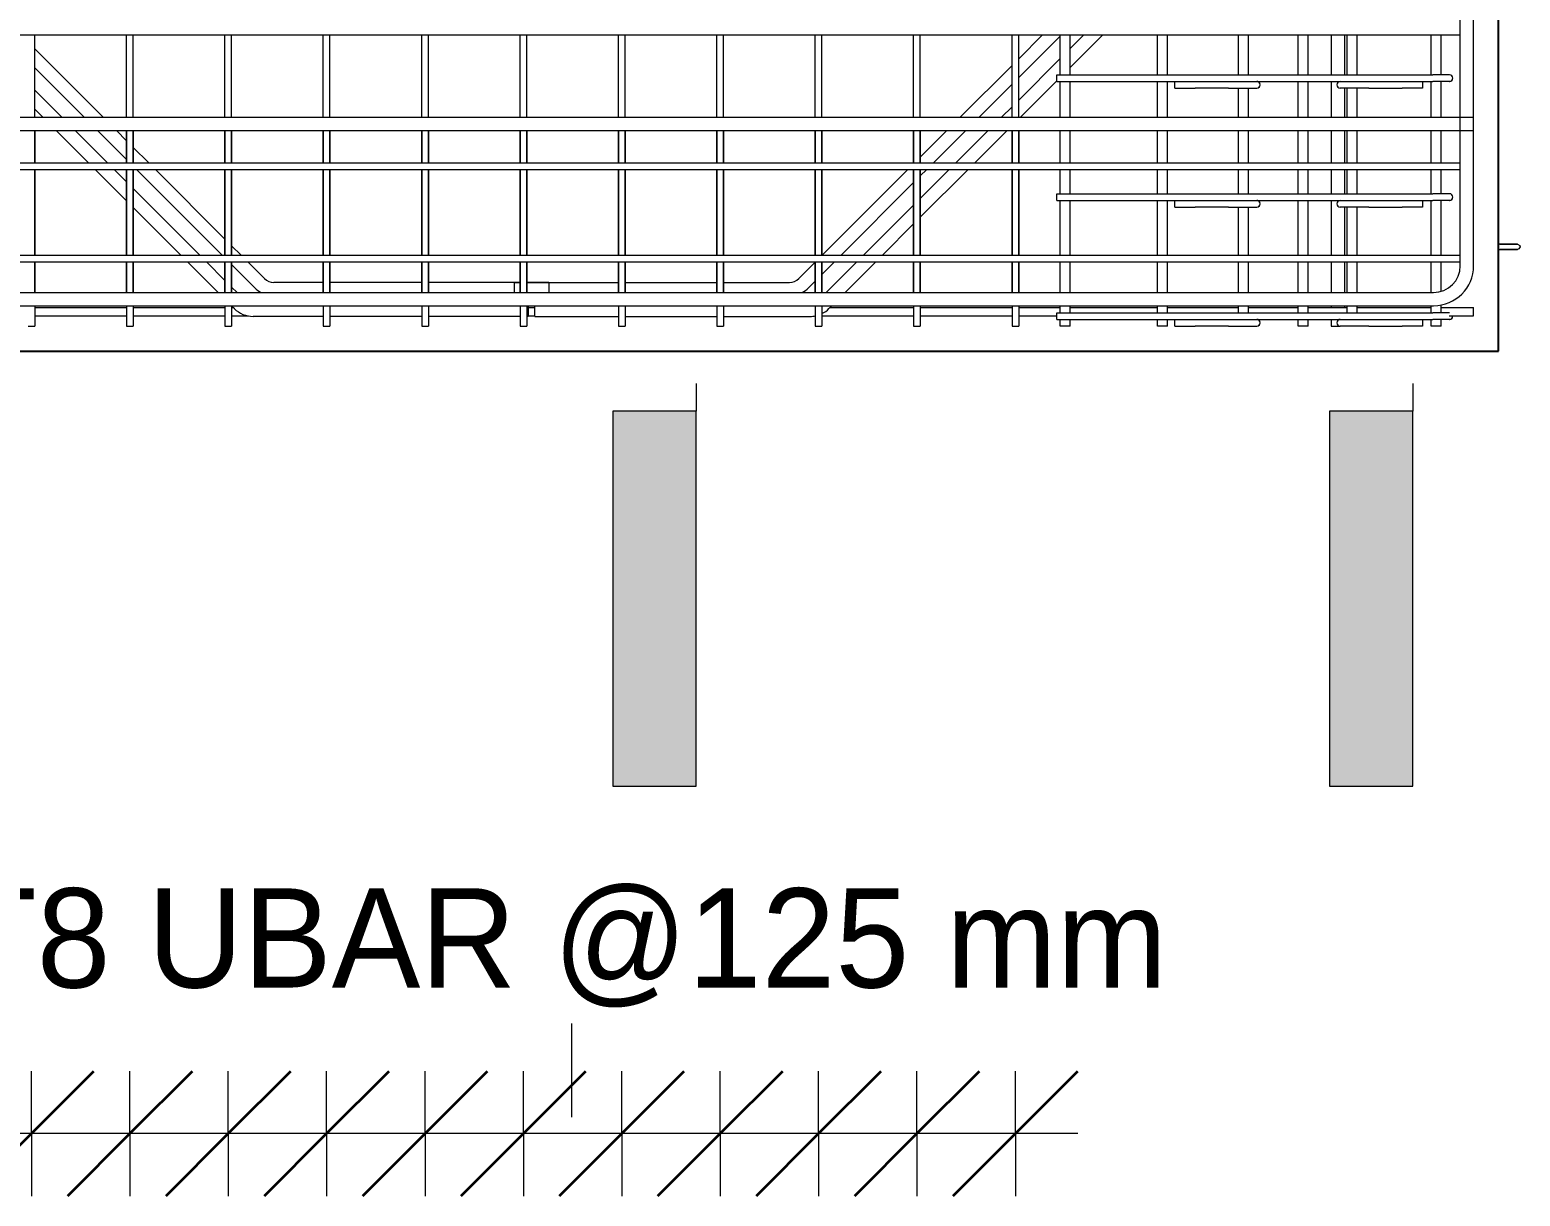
# Model space of a CAD drawing. Header units: millimetres. Extents: x 65441 to 98797, y 2255 to 31386.
# Drawn here: x 68881 to 70669, y 2256 to 3655 of the extents above; entities that cross this region are included whole.
import ezdxf

# ---------------------------------------------------------------- set-up
doc = ezdxf.new("R2010")
doc.units = ezdxf.units.MM
for name, color, linetype, lineweight in [('A-ANNO-DIMS', 211, 'Continuous', 9), ('A-ANNO-DIMS-50', 211, 'Continuous', 9), ('A-GENM', 13, 'Continuous', 18), ('A-WALL', 113, 'Continuous', 25), ('G-ANNO-SYMB', 111, 'Continuous', 9), ('S-RBAR', 171, 'Continuous', 18), ('S-RBAR-IDEN', 171, 'Continuous', 9)]:
    doc.layers.add(name, color=color, linetype=linetype, lineweight=lineweight)
doc.styles.add('Nirmala UI', font='Nirmala.ttf', dxfattribs={"height": 119.0625})
doc.dimstyles.new('Arc_Length_-_2_5mm_Arial_1', dxfattribs={"dimscale": 304.8, "dimtxt": 125.683673, "dimasz": 0.492126, "dimexe": 0.246063, "dimexo": 0.0625, "dimgap": 0.287073, "dimtad": 1, "dimdec": 0, "dimzin": 0, "dimdsep": 46, "dimtxsty": 'Nirmala UI', "dimblk1": 'OBLIQUE', "dimblk2": 'OBLIQUE', "dimsah": 1, "dimcen": 0.09, "dimdle": 0.246063, "dimazin": 0, "dimtfac": 1, "dimtdec": 4, "dimtix": 1, "dimtmove": 0, "dimatfit": 3, "dimfxl": 0.246063, "dimfxlon": 1, "dimtvp": 1, "dimtolj": 1, "dimtzin": 0, "dimarcsym": 2})

# ---------------------------------------------------------------- blocks, each defined once
blk = doc.blocks.new('loopbox down bent - Wire Loop-600440-Elevation Front')
at = {"layer": 'A-GENM'}
for p, q in [((70644.6, 3908.8), (70643, 3908.8)), ((70643, 3902.7), (70644.6, 3902.7)), ((70668.9, 3905.8), (70668.1, 3905.8))]:
    blk.add_line(p, q, dxfattribs=at)
at = {"layer": 'A-GENM', "flags": 128}
for points in [[(70644.6, 3908.8), (70656.5, 3908.8), (70664.4, 3908.8), (70665.8, 3908.8)], [(70665.8, 3908.8), (70661.8, 3908.8), (70651.5, 3908.8), (70644.6, 3908.8)], [(70644.6, 3902.7), (70656.5, 3902.7), (70664.4, 3902.7), (70665.8, 3902.7)], [(70665.8, 3902.7), (70661.8, 3902.7), (70651.5, 3902.7), (70644.6, 3902.7)], [(70665.8, 3908.8), (70668.3, 3907.4), (70668.8, 3905.8)], [(70668.8, 3905.8), (70667.4, 3903.2), (70665.8, 3902.7)]]:
    blk.add_lwpolyline(points, dxfattribs=at)
blk = doc.blocks.new('Detail View - M_Section Tail - Filled Horizontal-14034-Elevation Front')
at = {"layer": 'G-ANNO-SYMB'}
blk.add_hatch(color=256, dxfattribs=at).paths.add_polyline_path([(66768.1, 4702.6), (66768.1, 4802.6), (66318.1, 4802.6), (66318.1, 4702.6)])
for p, q in [((66318.1, 4702.6), (66318.1, 4802.6)), ((66318.1, 4802.6), (66768.1, 4802.6)), ((66768.1, 4802.6), (66768.1, 4702.6)), ((66768.1, 4702.6), (66318.1, 4702.6))]:
    blk.add_line(p, q, dxfattribs=at)
blk = doc.blocks.new('DIMBLOCK89-Elevation Front')
at = {"layer": 'A-ANNO-DIMS-50', "lineweight": 35}
for p, q in [((69945.3, 2331.1), (70020.3, 2406.1)), ((70063.3, 2331.1), (70138.3, 2406.1)), ((69945.3, 2331.1), (69870.3, 2256.1)), ((70063.3, 2331.1), (69988.3, 2256.1))]:
    blk.add_line(p, q, dxfattribs=at)
at = {"layer": 'A-ANNO-DIMS-50'}
for p, q in [((69945.3, 2331.1), (69945.3, 2406.1)), ((70063.3, 2331.1), (70063.3, 2406.1)), ((70138.3, 2331.1), (69945.3, 2331.1)), ((69945.3, 2331.1), (69945.3, 2256.1)), ((70063.3, 2331.1), (70063.3, 2256.1))]:
    blk.add_line(p, q, dxfattribs=at)
blk = doc.blocks.new('_Oblique')
at = {"color": 0, "linetype": 'ByBlock', "lineweight": -2}
blk.add_line((-0.5, -0.5), (0.5, 0.5), dxfattribs=at)
blk = doc.blocks.new('DIMBLOCK90-Elevation Front')
at = {"layer": 'A-ANNO-DIMS-50', "lineweight": 35}
for p, q in [((69827.3, 2331.1), (69902.3, 2406.1)), ((69945.3, 2331.1), (70020.3, 2406.1)), ((69827.3, 2331.1), (69752.3, 2256.1)), ((69945.3, 2331.1), (69870.3, 2256.1))]:
    blk.add_line(p, q, dxfattribs=at)
at = {"layer": 'A-ANNO-DIMS-50'}
for p, q in [((69827.3, 2331.1), (69827.3, 2406.1)), ((69945.3, 2331.1), (69945.3, 2406.1)), ((69945.3, 2331.1), (69827.3, 2331.1)), ((69827.3, 2331.1), (69827.3, 2256.1)), ((69945.3, 2331.1), (69945.3, 2256.1))]:
    blk.add_line(p, q, dxfattribs=at)
blk = doc.blocks.new('DIMBLOCK91-Elevation Front')
at = {"layer": 'A-ANNO-DIMS-50', "lineweight": 35}
for p, q in [((69709.2, 2331.1), (69784.2, 2406.1)), ((69827.3, 2331.1), (69902.3, 2406.1)), ((69709.2, 2331.1), (69634.2, 2256.1)), ((69827.3, 2331.1), (69752.3, 2256.1))]:
    blk.add_line(p, q, dxfattribs=at)
at = {"layer": 'A-ANNO-DIMS-50'}
for p, q in [((69709.2, 2331.1), (69709.2, 2406.1)), ((69827.3, 2331.1), (69827.3, 2406.1)), ((69827.3, 2331.1), (69709.2, 2331.1)), ((69709.2, 2331.1), (69709.2, 2256.1)), ((69827.3, 2331.1), (69827.3, 2256.1))]:
    blk.add_line(p, q, dxfattribs=at)
blk = doc.blocks.new('DIMBLOCK92-Elevation Front')
at = {"layer": 'A-ANNO-DIMS-50', "lineweight": 35}
for p, q in [((69591.2, 2331.1), (69666.2, 2406.1)), ((69709.2, 2331.1), (69784.2, 2406.1)), ((69591.2, 2331.1), (69516.2, 2256.1)), ((69709.2, 2331.1), (69634.2, 2256.1))]:
    blk.add_line(p, q, dxfattribs=at)
at = {"layer": 'A-ANNO-DIMS-50'}
for p, q in [((69591.2, 2331.1), (69591.2, 2406.1)), ((69709.2, 2331.1), (69709.2, 2406.1)), ((69709.2, 2331.1), (69591.2, 2331.1)), ((69591.2, 2331.1), (69591.2, 2256.1)), ((69709.2, 2331.1), (69709.2, 2256.1))]:
    blk.add_line(p, q, dxfattribs=at)
blk = doc.blocks.new('DIMBLOCK93-Elevation Front')
at = {"layer": 'A-ANNO-DIMS-50', "lineweight": 35}
for p, q in [((69473.2, 2331.1), (69548.2, 2406.1)), ((69591.2, 2331.1), (69666.2, 2406.1)), ((69473.2, 2331.1), (69398.2, 2256.1)), ((69591.2, 2331.1), (69516.2, 2256.1))]:
    blk.add_line(p, q, dxfattribs=at)
at = {"layer": 'A-ANNO-DIMS-50'}
for p, q in [((69473.2, 2331.1), (69473.2, 2406.1)), ((69591.2, 2331.1), (69591.2, 2406.1)), ((69591.2, 2331.1), (69473.2, 2331.1)), ((69473.2, 2331.1), (69473.2, 2256.1)), ((69591.2, 2331.1), (69591.2, 2256.1))]:
    blk.add_line(p, q, dxfattribs=at)
blk = doc.blocks.new('DIMBLOCK94-Elevation Front')
at = {"layer": 'A-ANNO-DIMS-50', "lineweight": 35}
for p, q in [((69355.2, 2331.1), (69430.2, 2406.1)), ((69473.2, 2331.1), (69548.2, 2406.1)), ((69355.2, 2331.1), (69280.2, 2256.1)), ((69473.2, 2331.1), (69398.2, 2256.1))]:
    blk.add_line(p, q, dxfattribs=at)
at = {"layer": 'A-ANNO-DIMS-50'}
for p, q in [((69355.2, 2331.1), (69355.2, 2406.1)), ((69473.2, 2331.1), (69473.2, 2406.1)), ((69473.2, 2331.1), (69355.2, 2331.1)), ((69355.2, 2331.1), (69355.2, 2256.1)), ((69473.2, 2331.1), (69473.2, 2256.1))]:
    blk.add_line(p, q, dxfattribs=at)
blk = doc.blocks.new('DIMBLOCK95-Elevation Front')
at = {"layer": 'A-ANNO-DIMS-50', "lineweight": 35}
for p, q in [((69237.1, 2331.1), (69312.1, 2406.1)), ((69355.2, 2331.1), (69430.2, 2406.1)), ((69237.1, 2331.1), (69162.1, 2256.1)), ((69355.2, 2331.1), (69280.2, 2256.1))]:
    blk.add_line(p, q, dxfattribs=at)
at = {"layer": 'A-ANNO-DIMS-50'}
for p, q in [((69237.1, 2331.1), (69237.1, 2406.1)), ((69355.2, 2331.1), (69355.2, 2406.1)), ((69355.2, 2331.1), (69237.1, 2331.1)), ((69237.1, 2331.1), (69237.1, 2256.1)), ((69355.2, 2331.1), (69355.2, 2256.1))]:
    blk.add_line(p, q, dxfattribs=at)
blk = doc.blocks.new('DIMBLOCK96-Elevation Front')
at = {"layer": 'A-ANNO-DIMS-50', "lineweight": 35}
for p, q in [((69119.1, 2331.1), (69194.1, 2406.1)), ((69237.1, 2331.1), (69312.1, 2406.1)), ((69119.1, 2331.1), (69044.1, 2256.1)), ((69237.1, 2331.1), (69162.1, 2256.1))]:
    blk.add_line(p, q, dxfattribs=at)
at = {"layer": 'A-ANNO-DIMS-50'}
for p, q in [((69119.1, 2331.1), (69119.1, 2406.1)), ((69237.1, 2331.1), (69237.1, 2406.1)), ((69237.1, 2331.1), (69119.1, 2331.1)), ((69119.1, 2331.1), (69119.1, 2256.1)), ((69237.1, 2331.1), (69237.1, 2256.1))]:
    blk.add_line(p, q, dxfattribs=at)
blk = doc.blocks.new('DIMBLOCK97-Elevation Front')
at = {"layer": 'A-ANNO-DIMS-50', "lineweight": 35}
for p, q in [((69001.1, 2331.1), (69076.1, 2406.1)), ((69119.1, 2331.1), (69194.1, 2406.1)), ((69001.1, 2331.1), (68926.1, 2256.1)), ((69119.1, 2331.1), (69044.1, 2256.1))]:
    blk.add_line(p, q, dxfattribs=at)
at = {"layer": 'A-ANNO-DIMS-50'}
for p, q in [((69001.1, 2331.1), (69001.1, 2406.1)), ((69119.1, 2331.1), (69119.1, 2406.1)), ((69119.1, 2331.1), (69001.1, 2331.1)), ((69001.1, 2331.1), (69001.1, 2256.1)), ((69119.1, 2331.1), (69119.1, 2256.1))]:
    blk.add_line(p, q, dxfattribs=at)
blk = doc.blocks.new('DIMBLOCK98-Elevation Front')
at = {"layer": 'A-ANNO-DIMS-50', "lineweight": 35}
for p, q in [((68883, 2331.1), (68958, 2406.1)), ((69001.1, 2331.1), (69076.1, 2406.1)), ((68883, 2331.1), (68808, 2256.1)), ((69001.1, 2331.1), (68926.1, 2256.1))]:
    blk.add_line(p, q, dxfattribs=at)
at = {"layer": 'A-ANNO-DIMS-50'}
for p, q in [((68883, 2331.1), (68883, 2406.1)), ((69001.1, 2331.1), (69001.1, 2406.1)), ((69001.1, 2331.1), (68808, 2331.1)), ((68883, 2331.1), (68883, 2256.1)), ((69001.1, 2331.1), (69001.1, 2256.1))]:
    blk.add_line(p, q, dxfattribs=at)
blk = doc.blocks.new('DIMBLOCK99-Elevation Front')
at = {"layer": 'A-ANNO-DIMS-50', "lineweight": 35}
for p, q in [((68883, 2331.1), (68958, 2406.1)), ((69001.1, 2331.1), (69076.1, 2406.1)), ((69119.1, 2331.1), (69194.1, 2406.1)), ((69237.1, 2331.1), (69312.1, 2406.1)), ((69355.2, 2331.1), (69430.2, 2406.1)), ((69473.2, 2331.1), (69548.2, 2406.1)), ((69591.2, 2331.1), (69666.2, 2406.1)), ((69709.2, 2331.1), (69784.2, 2406.1)), ((69827.3, 2331.1), (69902.3, 2406.1)), ((69945.3, 2331.1), (70020.3, 2406.1)), ((70063.3, 2331.1), (70138.3, 2406.1)), ((68883, 2331.1), (68808, 2256.1)), ((69001.1, 2331.1), (68926.1, 2256.1)), ((69119.1, 2331.1), (69044.1, 2256.1)), ((69237.1, 2331.1), (69162.1, 2256.1)), ((69355.2, 2331.1), (69280.2, 2256.1)), ((69473.2, 2331.1), (69398.2, 2256.1)), ((69591.2, 2331.1), (69516.2, 2256.1)), ((69709.2, 2331.1), (69634.2, 2256.1)), ((69827.3, 2331.1), (69752.3, 2256.1)), ((69945.3, 2331.1), (69870.3, 2256.1)), ((70063.3, 2331.1), (69988.3, 2256.1))]:
    blk.add_line(p, q, dxfattribs=at)
at = {"layer": 'A-ANNO-DIMS-50'}
for p, q in [((68883, 2331.1), (68883, 2406.1)), ((69001.1, 2331.1), (69001.1, 2406.1)), ((69119.1, 2331.1), (69119.1, 2406.1)), ((69237.1, 2331.1), (69237.1, 2406.1)), ((69355.2, 2331.1), (69355.2, 2406.1)), ((69473.2, 2331.1), (69473.2, 2406.1)), ((69591.2, 2331.1), (69591.2, 2406.1)), ((69709.2, 2331.1), (69709.2, 2406.1)), ((69827.3, 2331.1), (69827.3, 2406.1)), ((69945.3, 2331.1), (69945.3, 2406.1)), ((70063.3, 2331.1), (70063.3, 2406.1)), ((70138.3, 2331.1), (68808, 2331.1)), ((69001.1, 2331.1), (68808, 2331.1)), ((68883, 2331.1), (68883, 2256.1)), ((69119.1, 2331.1), (69001.1, 2331.1)), ((69001.1, 2331.1), (69001.1, 2256.1)), ((69237.1, 2331.1), (69119.1, 2331.1)), ((69119.1, 2331.1), (69119.1, 2256.1)), ((69355.2, 2331.1), (69237.1, 2331.1)), ((69237.1, 2331.1), (69237.1, 2256.1)), ((69473.2, 2331.1), (69355.2, 2331.1)), ((69355.2, 2331.1), (69355.2, 2256.1)), ((69591.2, 2331.1), (69473.2, 2331.1)), ((69473.2, 2331.1), (69473.2, 2256.1)), ((69709.2, 2331.1), (69591.2, 2331.1)), ((69591.2, 2331.1), (69591.2, 2256.1)), ((69827.3, 2331.1), (69709.2, 2331.1)), ((69709.2, 2331.1), (69709.2, 2256.1)), ((69945.3, 2331.1), (69827.3, 2331.1)), ((69827.3, 2331.1), (69827.3, 2256.1)), ((70138.3, 2331.1), (69945.3, 2331.1)), ((69945.3, 2331.1), (69945.3, 2256.1)), ((70063.3, 2331.1), (70063.3, 2256.1))]:
    blk.add_line(p, q, dxfattribs=at)
blk = doc.blocks.new('_None')

msp = doc.modelspace()

# ---------------------------------------------------------------- linework, layer by layer
at = {"layer": 'A-WALL'}
for p, q in [((70643, 3269.7), (70643, 6199.7)), ((66883, 3269.7), (70643, 3269.7))]:
    msp.add_line(p, q, dxfattribs=at)
at = {"layer": 'G-ANNO-SYMB'}
for p, q in [((69680.3, 3230.9), (69680.3, 3197.8)), ((70540.3, 3230.9), (70540.3, 3197.8))]:
    msp.add_line(p, q, dxfattribs=at)
at = {"layer": 'S-RBAR'}
for p, q in [((70597, 3372), (70597, 4101.7)), ((70613, 3372), (70613, 4101.7)), ((68083, 3649), (70597, 3649)), ((68887, 3550.2), (68887, 3649)), ((68997.1, 3550.2), (68997.1, 3649)), ((69005.1, 3550.2), (69005.1, 3649)), ((69115.1, 3550.2), (69115.1, 3649)), ((69123.1, 3550.2), (69123.1, 3649)), ((69233.1, 3550.2), (69233.1, 3649)), ((69241.1, 3550.2), (69241.1, 3649)), ((69351.2, 3550.2), (69351.2, 3649)), ((69359.2, 3550.2), (69359.2, 3649)), ((69469.2, 3550.2), (69469.2, 3649)), ((69477.2, 3550.2), (69477.2, 3649)), ((69587.2, 3550.2), (69587.2, 3649)), ((69595.2, 3550.2), (69595.2, 3649)), ((69705.2, 3550.2), (69705.2, 3649)), ((69713.2, 3550.2), (69713.2, 3649)), ((69823.3, 3550.2), (69823.3, 3649)), ((69831.3, 3550.2), (69831.3, 3649)), ((69941.3, 3550.2), (69941.3, 3649)), ((69949.3, 3550.2), (69949.3, 3649)), ((70059.3, 3550.2), (70059.3, 3649)), ((70067.3, 3550.2), (70067.3, 3649)), ((70067.3, 3620.3), (70096, 3649)), ((70067.3, 3597.7), (70117, 3647.4)), ((70117, 3601.1), (70117, 3649)), ((70129, 3601.1), (70129, 3649)), ((70129, 3609.9), (70168.1, 3649)), ((70129, 3632.6), (70145.5, 3649)), ((70234, 3601.1), (70234, 3649)), ((70246, 3601.1), (70246, 3649)), ((70331, 3601.1), (70331, 3649)), ((70343, 3601.1), (70343, 3649)), ((70402.4, 3601.1), (70402.4, 3649)), ((70414.4, 3601.1), (70414.4, 3649)), ((70442, 3649), (70442, 3601.1)), ((70458, 3649), (70458, 3601.1)), ((70461.3, 3601.1), (70461.3, 3649)), ((70473.3, 3601.1), (70473.3, 3649)), ((70562, 3601.1), (70562, 3649)), ((70574, 3601.1), (70574, 3649)), ((68968.9, 3550.2), (68887, 3632.1)), ((69997.2, 3550.2), (70059.3, 3612.3)), ((70067.3, 3570.8), (70117, 3620.6)), ((68946.3, 3550.2), (68887, 3609.4)), ((70069.3, 3550.2), (70113, 3593.9)), ((70113, 3601.1), (70564, 3601.1)), ((70113, 3593.1), (70113, 3601.1)), ((70584, 3601.1), (70564, 3601.1)), ((68919.4, 3550.2), (68887, 3582.6)), ((70019.8, 3550.2), (70059.3, 3589.7)), ((70113, 3593.1), (70564, 3593.1)), ((70117, 3550.2), (70117, 3593.1)), ((70129, 3550.2), (70129, 3593.1)), ((70234, 3550.2), (70234, 3593.1)), ((70246, 3550.2), (70246, 3593.1)), ((70254.6, 3585.1), (70254.6, 3593.1)), ((70254.6, 3585.1), (70278.8, 3585.1)), ((70318.9, 3585.1), (70278.8, 3585.1)), ((70318.9, 3585.1), (70353, 3585.1)), ((70331, 3550.2), (70331, 3585.1)), ((70343, 3550.2), (70343, 3585.1)), ((70402.4, 3550.2), (70402.4, 3593.1)), ((70414.4, 3550.2), (70414.4, 3593.1)), ((70442, 3593.1), (70442, 3550.2)), ((70487.2, 3585.1), (70453, 3585.1)), ((70458, 3585.1), (70458, 3550.2)), ((70461.3, 3550.2), (70461.3, 3585.1)), ((70473.3, 3550.2), (70473.3, 3585.1)), ((70487.2, 3585.1), (70527.3, 3585.1)), ((70551.5, 3585.1), (70527.3, 3585.1)), ((70551.5, 3593.1), (70551.5, 3585.1)), ((70562, 3550.2), (70562, 3593.1)), ((70584, 3593.1), (70564, 3593.1)), ((70574, 3550.2), (70574, 3593.1)), ((68896.8, 3550.2), (68887, 3559.9)), ((70046.7, 3550.2), (70059.3, 3562.8)), ((66913, 3550.2), (70613, 3550.2)), ((70613, 3534.2), (70613, 3550.2)), ((66913, 3534.2), (70613, 3534.2)), ((68887, 3495.4), (68887, 3534.2)), ((68887, 3534.2), (68887, 3495.4)), ((68951.6, 3495.4), (68912.8, 3534.2)), ((68974.2, 3495.4), (68935.4, 3534.2)), ((68997.1, 3499.4), (68962.3, 3534.2)), ((68997.1, 3522), (68984.9, 3534.2)), ((68997.1, 3495.4), (68997.1, 3534.2)), ((68997.1, 3534.2), (68997.1, 3495.4)), ((69005.1, 3495.4), (69005.1, 3534.2)), ((69005.1, 3534.2), (69005.1, 3495.4)), ((69115.1, 3495.4), (69115.1, 3534.2)), ((69115.1, 3534.2), (69115.1, 3495.4)), ((69123.1, 3495.4), (69123.1, 3534.2)), ((69123.1, 3534.2), (69123.1, 3495.4)), ((69233.1, 3495.4), (69233.1, 3534.2)), ((69233.1, 3534.2), (69233.1, 3495.4)), ((69241.1, 3495.4), (69241.1, 3534.2)), ((69241.1, 3534.2), (69241.1, 3495.4)), ((69351.2, 3495.4), (69351.2, 3534.2)), ((69351.2, 3534.2), (69351.2, 3495.4)), ((69359.2, 3495.4), (69359.2, 3534.2)), ((69359.2, 3534.2), (69359.2, 3495.4)), ((69469.2, 3495.4), (69469.2, 3534.2)), ((69469.2, 3534.2), (69469.2, 3495.4)), ((69477.2, 3495.4), (69477.2, 3534.2)), ((69477.2, 3534.2), (69477.2, 3495.4)), ((69587.2, 3495.4), (69587.2, 3534.2)), ((69587.2, 3534.2), (69587.2, 3495.4)), ((69595.2, 3495.4), (69595.2, 3534.2)), ((69595.2, 3534.2), (69595.2, 3495.4)), ((69705.2, 3495.4), (69705.2, 3534.2)), ((69705.2, 3534.2), (69705.2, 3495.4)), ((69713.2, 3495.4), (69713.2, 3534.2)), ((69713.2, 3534.2), (69713.2, 3495.4)), ((69823.3, 3495.4), (69823.3, 3534.2)), ((69823.3, 3534.2), (69823.3, 3495.4)), ((69831.3, 3495.4), (69831.3, 3534.2)), ((69831.3, 3534.2), (69831.3, 3495.4)), ((69941.3, 3495.4), (69941.3, 3534.2)), ((69941.3, 3534.2), (69941.3, 3495.4)), ((69949.3, 3495.4), (69949.3, 3534.2)), ((69949.3, 3534.2), (69949.3, 3495.4)), ((69949.3, 3502.3), (69981.2, 3534.2)), ((69965, 3495.4), (70003.8, 3534.2)), ((69991.9, 3495.4), (70030.7, 3534.2)), ((70014.5, 3495.4), (70053.3, 3534.2)), ((70059.3, 3495.4), (70059.3, 3534.2)), ((70059.3, 3534.2), (70059.3, 3495.4)), ((70067.3, 3495.4), (70067.3, 3534.2)), ((70067.3, 3534.2), (70067.3, 3495.4)), ((70117, 3495.4), (70117, 3534.2)), ((70129, 3495.4), (70129, 3534.2)), ((70234, 3495.4), (70234, 3534.2)), ((70246, 3495.4), (70246, 3534.2)), ((70331, 3495.4), (70331, 3534.2)), ((70343, 3495.4), (70343, 3534.2)), ((70402.4, 3495.4), (70402.4, 3534.2)), ((70414.4, 3495.4), (70414.4, 3534.2)), ((70442, 3534.2), (70442, 3495.4)), ((70458, 3534.2), (70458, 3495.4)), ((70461.3, 3495.4), (70461.3, 3534.2)), ((70473.3, 3495.4), (70473.3, 3534.2)), ((70562, 3495.4), (70562, 3534.2)), ((70574, 3495.4), (70574, 3534.2)), ((69023.7, 3495.4), (69005.1, 3514)), ((66929, 3495.4), (70597, 3495.4)), ((66929, 3487.4), (70597, 3487.4)), ((68887, 3384.7), (68887, 3487.4)), ((68887, 3487.4), (68887, 3384.7)), ((68997.1, 3449.9), (68959.6, 3487.4)), ((68997.1, 3472.5), (68982.2, 3487.4)), ((68997.1, 3384.7), (68997.1, 3487.4)), ((68997.1, 3487.4), (68997.1, 3384.7)), ((69005.1, 3384.7), (69005.1, 3487.4)), ((69005.1, 3487.4), (69005.1, 3384.7)), ((69111.8, 3384.7), (69009.1, 3487.4)), ((69115.1, 3404), (69031.7, 3487.4)), ((69115.1, 3384.7), (69115.1, 3487.4)), ((69115.1, 3487.4), (69115.1, 3384.7)), ((69123.1, 3384.7), (69123.1, 3487.4)), ((69123.1, 3487.4), (69123.1, 3384.7)), ((69233.1, 3384.7), (69233.1, 3487.4)), ((69233.1, 3487.4), (69233.1, 3384.7)), ((69241.1, 3384.7), (69241.1, 3487.4)), ((69241.1, 3487.4), (69241.1, 3384.7)), ((69351.2, 3384.7), (69351.2, 3487.4)), ((69351.2, 3487.4), (69351.2, 3384.7)), ((69359.2, 3384.7), (69359.2, 3487.4)), ((69359.2, 3487.4), (69359.2, 3384.7)), ((69469.2, 3384.7), (69469.2, 3487.4)), ((69469.2, 3487.4), (69469.2, 3384.7)), ((69477.2, 3384.7), (69477.2, 3487.4)), ((69477.2, 3487.4), (69477.2, 3384.7)), ((69587.2, 3384.7), (69587.2, 3487.4)), ((69587.2, 3487.4), (69587.2, 3384.7)), ((69595.2, 3384.7), (69595.2, 3487.4)), ((69595.2, 3487.4), (69595.2, 3384.7)), ((69705.2, 3384.7), (69705.2, 3487.4)), ((69705.2, 3487.4), (69705.2, 3384.7)), ((69713.2, 3384.7), (69713.2, 3487.4)), ((69713.2, 3487.4), (69713.2, 3384.7)), ((69823.3, 3384.7), (69823.3, 3487.4)), ((69823.3, 3487.4), (69823.3, 3384.7)), ((69831.3, 3384.7), (69831.3, 3487.4)), ((69831.3, 3487.4), (69831.3, 3384.7)), ((69831.7, 3384.7), (69934.4, 3487.4)), ((69941.3, 3384.7), (69941.3, 3487.4)), ((69941.3, 3487.4), (69941.3, 3384.7)), ((69949.3, 3384.7), (69949.3, 3487.4)), ((69949.3, 3487.4), (69949.3, 3384.7)), ((69949.3, 3479.7), (69957, 3487.4)), ((69949.3, 3430.2), (70006.5, 3487.4)), ((69949.3, 3452.8), (69983.9, 3487.4)), ((70059.3, 3384.7), (70059.3, 3487.4)), ((70059.3, 3487.4), (70059.3, 3384.7)), ((70067.3, 3384.7), (70067.3, 3487.4)), ((70067.3, 3487.4), (70067.3, 3384.7)), ((70117, 3458.4), (70117, 3487.4)), ((70129, 3458.4), (70129, 3487.4)), ((70234, 3458.4), (70234, 3487.4)), ((70246, 3458.4), (70246, 3487.4)), ((70331, 3458.4), (70331, 3487.4)), ((70343, 3458.4), (70343, 3487.4)), ((70402.4, 3458.4), (70402.4, 3487.4)), ((70414.4, 3458.4), (70414.4, 3487.4)), ((70442, 3487.4), (70442, 3458.4)), ((70458, 3487.4), (70458, 3458.4)), ((70461.3, 3458.4), (70461.3, 3487.4)), ((70473.3, 3458.4), (70473.3, 3487.4)), ((70562, 3458.4), (70562, 3487.4)), ((70574, 3458.4), (70574, 3487.4)), ((69854.3, 3384.7), (69941.3, 3471.7)), ((69084.9, 3384.7), (69005.1, 3464.5)), ((70113, 3458.4), (70564, 3458.4)), ((70113, 3450.4), (70113, 3458.4)), ((70584, 3458.4), (70564, 3458.4)), ((69062.3, 3384.7), (69005.1, 3441.9)), ((69881.2, 3384.7), (69941.3, 3444.8)), ((70113, 3450.4), (70564, 3450.4)), ((70117, 3384.7), (70117, 3450.4)), ((70129, 3384.7), (70129, 3450.4)), ((70234, 3384.7), (70234, 3450.4)), ((70246, 3384.7), (70246, 3450.4)), ((70254.6, 3442.4), (70254.6, 3450.4)), ((70254.6, 3442.4), (70278.8, 3442.4)), ((70318.9, 3442.4), (70278.8, 3442.4)), ((70318.9, 3442.4), (70353, 3442.4)), ((70331, 3384.7), (70331, 3442.4)), ((70343, 3384.7), (70343, 3442.4)), ((70402.4, 3384.7), (70402.4, 3450.4)), ((70414.4, 3384.7), (70414.4, 3450.4)), ((70442, 3450.4), (70442, 3384.7)), ((70487.2, 3442.4), (70453, 3442.4)), ((70458, 3442.4), (70458, 3384.7)), ((70461.3, 3384.7), (70461.3, 3442.4)), ((70473.3, 3384.7), (70473.3, 3442.4)), ((70487.2, 3442.4), (70527.3, 3442.4)), ((70551.5, 3442.4), (70527.3, 3442.4)), ((70551.5, 3450.4), (70551.5, 3442.4)), ((70562, 3384.7), (70562, 3450.4)), ((70584, 3450.4), (70564, 3450.4)), ((70574, 3384.7), (70574, 3450.4)), ((69903.8, 3384.7), (69941.3, 3422.2)), ((66929, 3384.7), (70597, 3384.7)), ((69134.4, 3384.7), (69123.1, 3396)), ((66929, 3376.7), (70597, 3376.7)), ((68887, 3340), (68887, 3376.7)), ((68887, 3376.7), (68887, 3340)), ((68997.1, 3340), (68997.1, 3376.7)), ((68997.1, 3376.7), (68997.1, 3340)), ((69005.1, 3340), (69005.1, 3376.7)), ((69005.1, 3376.7), (69005.1, 3340)), ((69107, 3340), (69070.3, 3376.7)), ((69115.1, 3354.5), (69092.9, 3376.7)), ((69115.1, 3340), (69115.1, 3376.7)), ((69115.1, 3376.7), (69115.1, 3340)), ((69123.1, 3340), (69123.1, 3376.7)), ((69123.1, 3376.7), (69123.1, 3340)), ((69151.1, 3345.4), (69123.1, 3373.4)), ((69162.4, 3356.7), (69142.4, 3376.7)), ((69233.1, 3340), (69233.1, 3376.7)), ((69233.1, 3376.7), (69233.1, 3340)), ((69241.1, 3340), (69241.1, 3376.7)), ((69241.1, 3376.7), (69241.1, 3340)), ((69351.2, 3340), (69351.2, 3376.7)), ((69351.2, 3376.7), (69351.2, 3340)), ((69359.2, 3340), (69359.2, 3376.7)), ((69359.2, 3376.7), (69359.2, 3340)), ((69469.2, 3340), (69469.2, 3376.7)), ((69469.2, 3376.7), (69469.2, 3340)), ((69477.2, 3340), (69477.2, 3376.7)), ((69477.2, 3376.7), (69477.2, 3340)), ((69587.2, 3340), (69587.2, 3376.7)), ((69587.2, 3376.7), (69587.2, 3340)), ((69595.2, 3340), (69595.2, 3376.7)), ((69595.2, 3376.7), (69595.2, 3340)), ((69705.2, 3340), (69705.2, 3376.7)), ((69705.2, 3376.7), (69705.2, 3340)), ((69713.2, 3340), (69713.2, 3376.7)), ((69713.2, 3376.7), (69713.2, 3340)), ((69803.7, 3356.7), (69823.3, 3376.3)), ((69823.3, 3340), (69823.3, 3376.7)), ((69823.3, 3376.7), (69823.3, 3340)), ((69831.3, 3340), (69831.3, 3376.7)), ((69831.3, 3376.7), (69831.3, 3340)), ((69831.3, 3361.7), (69846.3, 3376.7)), ((69836.5, 3340), (69873.2, 3376.7)), ((69859.1, 3340), (69895.8, 3376.7)), ((69941.3, 3340), (69941.3, 3376.7)), ((69941.3, 3376.7), (69941.3, 3340)), ((69949.3, 3340), (69949.3, 3376.7)), ((69949.3, 3376.7), (69949.3, 3340)), ((70059.3, 3340), (70059.3, 3376.7)), ((70059.3, 3376.7), (70059.3, 3340)), ((70067.3, 3340), (70067.3, 3376.7)), ((70067.3, 3376.7), (70067.3, 3340)), ((70117, 3340), (70117, 3376.7)), ((70129, 3340), (70129, 3376.7)), ((70234, 3340), (70234, 3376.7)), ((70246, 3340), (70246, 3376.7)), ((70331, 3340), (70331, 3376.7)), ((70343, 3340), (70343, 3376.7)), ((70402.4, 3340), (70402.4, 3376.7)), ((70414.4, 3340), (70414.4, 3376.7)), ((70442, 3376.7), (70442, 3340)), ((70458, 3376.7), (70458, 3340)), ((70461.3, 3340), (70461.3, 3376.7)), ((70473.3, 3340), (70473.3, 3376.7)), ((70562, 3340), (70562, 3376.7)), ((70574, 3341.4), (70574, 3376.7)), ((69129.6, 3340), (69123.1, 3346.5)), ((69233.1, 3352), (69173.7, 3352)), ((69351.2, 3352), (69241.1, 3352)), ((69469.2, 3352), (69359.2, 3352)), ((69462.3, 3352), (69469.2, 3352)), ((69462.3, 3340), (69462.3, 3352)), ((69477.2, 3352), (69587.2, 3352)), ((69503.8, 3352), (69477.2, 3352)), ((69503.8, 3352), (69503.8, 3340)), ((69595.2, 3352), (69705.2, 3352)), ((69713.2, 3352), (69792.4, 3352)), ((69815, 3345.4), (69823.3, 3353.7)), ((66961, 3340), (70565, 3340)), ((66961, 3324), (70565, 3324)), ((68887, 3324), (68887, 3299.7)), ((68887, 3322), (68997.1, 3322)), ((68887, 3312), (68997.1, 3312)), ((68997.1, 3324), (68997.1, 3299.7)), ((69005.1, 3324), (69005.1, 3299.7)), ((69005.1, 3322), (69115.1, 3322)), ((69005.1, 3312), (69115.1, 3312)), ((69115.1, 3324), (69115.1, 3299.7)), ((69123.1, 3324), (69123.1, 3299.7)), ((69126.4, 3320.6), (69123.1, 3323.9)), ((69123.1, 3322), (69125, 3322)), ((69123.1, 3312), (69143.3, 3312)), ((69233.1, 3311.3), (69149, 3311.3)), ((69233.1, 3324), (69233.1, 3299.7)), ((69241.1, 3324), (69241.1, 3299.7)), ((69351.2, 3311.3), (69241.1, 3311.3)), ((69351.2, 3324), (69351.2, 3299.7)), ((69359.2, 3324), (69359.2, 3299.7)), ((69469.2, 3311.3), (69359.2, 3311.3)), ((69469.2, 3324), (69469.2, 3299.7)), ((69477.2, 3324), (69477.2, 3299.7)), ((69479, 3311.3), (69477.2, 3311.3)), ((69479, 3324), (69479, 3311.3)), ((69479, 3322), (69487, 3322)), ((69479, 3312), (69487, 3312)), ((69487, 3311.3), (69487, 3324)), ((69487, 3311.3), (69587.2, 3311.3)), ((69587.2, 3324), (69587.2, 3299.7)), ((69595.2, 3324), (69595.2, 3299.7)), ((69595.2, 3311.3), (69705.2, 3311.3)), ((69705.2, 3324), (69705.2, 3299.7)), ((69713.2, 3324), (69713.2, 3299.7)), ((69713.2, 3311.3), (69817.1, 3311.3)), ((69823.3, 3324), (69823.3, 3299.7)), ((69831.3, 3324), (69831.3, 3299.7)), ((69831.3, 3312), (69941.3, 3312)), ((69839.7, 3320.6), (69843.1, 3324)), ((69841.1, 3322), (69941.3, 3322)), ((69941.3, 3324), (69941.3, 3299.7)), ((69949.3, 3324), (69949.3, 3299.7)), ((69949.3, 3322), (70059.3, 3322)), ((69949.3, 3312), (70059.3, 3312)), ((70059.3, 3324), (70059.3, 3299.7)), ((70067.3, 3324), (70067.3, 3299.7)), ((70067.3, 3322), (70117, 3322)), ((70067.3, 3312), (70113, 3312)), ((70113, 3315.7), (70564, 3315.7)), ((70113, 3307.7), (70113, 3315.7)), ((70113, 3307.7), (70564, 3307.7)), ((70117, 3315.7), (70117, 3324)), ((70117, 3299.7), (70117, 3307.7)), ((70129, 3315.7), (70129, 3324)), ((70129, 3322), (70234, 3322)), ((70129, 3299.7), (70129, 3307.7)), ((70234, 3315.7), (70234, 3324)), ((70234, 3299.7), (70234, 3307.7)), ((70246, 3315.7), (70246, 3324)), ((70246, 3322), (70331, 3322)), ((70246, 3299.7), (70246, 3307.7)), ((70254.6, 3299.7), (70254.6, 3307.7)), ((70331, 3315.7), (70331, 3324)), ((70343, 3315.7), (70343, 3324)), ((70343, 3322), (70402.4, 3322)), ((70402.4, 3315.7), (70402.4, 3324)), ((70402.4, 3299.7), (70402.4, 3307.7)), ((70414.4, 3315.7), (70414.4, 3324)), ((70414.4, 3322), (70461.3, 3322)), ((70414.4, 3299.7), (70414.4, 3307.7)), ((70442, 3324), (70442, 3322)), ((70442, 3307.7), (70442, 3299.7)), ((70458, 3324), (70458, 3322)), ((70461.3, 3315.7), (70461.3, 3324)), ((70473.3, 3315.7), (70473.3, 3324)), ((70473.3, 3322), (70562, 3322)), ((70551.5, 3307.7), (70551.5, 3299.7)), ((70562, 3315.7), (70562, 3324)), ((70562, 3299.7), (70562, 3307.7)), ((70584, 3315.7), (70564, 3315.7)), ((70584, 3307.7), (70564, 3307.7)), ((70574, 3315.7), (70574, 3325.2)), ((70574, 3322), (70613, 3322)), ((70574, 3299.7), (70574, 3307.7)), ((70583.8, 3312), (70613, 3312)), ((70613, 3312), (70613, 3322)), ((68879, 3299.7), (68887, 3299.7)), ((68997.1, 3299.7), (69005.1, 3299.7)), ((69115.1, 3299.7), (69123.1, 3299.7)), ((69233.1, 3299.7), (69241.1, 3299.7)), ((69351.2, 3299.7), (69359.2, 3299.7)), ((69469.2, 3299.7), (69477.2, 3299.7)), ((69587.2, 3299.7), (69595.2, 3299.7)), ((69705.2, 3299.7), (69713.2, 3299.7)), ((69823.3, 3299.7), (69831.3, 3299.7)), ((69941.3, 3299.7), (69949.3, 3299.7)), ((70059.3, 3299.7), (70067.3, 3299.7)), ((70129, 3299.7), (70117, 3299.7)), ((70246, 3299.7), (70234, 3299.7)), ((70254.6, 3299.7), (70278.8, 3299.7)), ((70318.9, 3299.7), (70278.8, 3299.7)), ((70318.9, 3299.7), (70353, 3299.7)), ((70414.4, 3299.7), (70402.4, 3299.7)), ((70442, 3299.7), (70453, 3299.7)), ((70487.2, 3299.7), (70453, 3299.7)), ((70487.2, 3299.7), (70527.3, 3299.7)), ((70551.5, 3299.7), (70527.3, 3299.7)), ((70574, 3299.7), (70562, 3299.7))]:
    msp.add_line(p, q, dxfattribs=at)
for centre, radius, start, end in [((70584, 3597.1), 4, 270, 90), ((70584, 3597.1), 4, 15, 60), ((70584, 3597.1), 4, 300, 345), ((70353, 3589.1), 4, 75, 90), ((70353, 3589.1), 4, 270, 90), ((70353, 3589.1), 4, 15, 60), ((70353, 3589.1), 4, 300, 345), ((70453, 3589.1), 4, 90, 270), ((70584, 3597.1), 4, 270, 285), ((70584, 3454.4), 4, 270, 90), ((70584, 3454.4), 4, 270, 285), ((70584, 3454.4), 4, 15, 60), ((70584, 3454.4), 4, 300, 345), ((70353, 3446.4), 4, 75, 90), ((70353, 3446.4), 4, 270, 90), ((70353, 3446.4), 4, 15, 60), ((70353, 3446.4), 4, 300, 345), ((70453, 3446.4), 4, 90, 270), ((70565, 3372), 32, 270, 360), ((70565, 3372), 48, 270, 0), ((69173.7, 3368), 32, 225, 241.3475), ((69173.7, 3368), 16, 225, 270), ((69792.4, 3368), 16, 270, 315), ((69792.4, 3368), 32, 298.6525, 315), ((69149, 3343.3), 32, 225, 270), ((69817.1, 3343.3), 32, 270, 281.1519), ((69817.1, 3343.3), 32, 296.4189, 315), ((70353, 3303.7), 4, 75, 90), ((70353, 3303.7), 4, 270, 90), ((70453, 3303.7), 4, 90, 270), ((70584, 3311.7), 4, 270, 0), ((70584, 3311.7), 4, 270, 285), ((70584, 3311.7), 4, 300, 345), ((70353, 3303.7), 4, 15, 60), ((70353, 3303.7), 4, 300, 345)]:
    msp.add_arc(centre, radius, start, end, dxfattribs=at)
at = {"layer": 'S-RBAR-IDEN'}
msp.add_line((69531.4, 2350.7), (69531.4, 2463.3), dxfattribs=at)

# ---------------------------------------------------------------- block references
at = {"layer": 'A-GENM'}
msp.add_blockref('loopbox down bent - Wire Loop-600440-Elevation Front', (0, -511), dxfattribs=at)
at = {"layer": 'G-ANNO-SYMB', "extrusion": (0, 0, -1), "rotation": 90.00000000000077}
for p in [(-64877.7, -63570.3), (-65737.7, -63570.3)]:
    msp.add_blockref('Detail View - M_Section Tail - Filled Horizontal-14034-Elevation Front', p, dxfattribs=at)

# ---------------------------------------------------------------- texts
at = {"layer": 'S-RBAR-IDEN', "insert": (68792.1, 2625.4), "char_height": 119.062, "width": 1787.763, "attachment_point": 1, "style": 'Nirmala UI'}
msp.add_mtext('T8 UBAR @125 mm', dxfattribs=at)

# ---------------------------------------------------------------- dimensions: what is measured, and where the dimension line sits
at = {"layer": 'A-ANNO-DIMS'}
for base, p1, p2, text, override, picture, middle in [((68883, 2331.1), (70063.3, 2406.1), (68883, 2406.1), '1180', {"dimpost": '<>', "dimblk1": 'None', "dimblk2": 'None', "dimsah": 1, "dimfxl": 1180.268854}, 'DIMBLOCK99-Elevation Front', (69473.2, 2480.5)), ((68883, 2331.1), (69001.1, 2406.1), (68883, 2406.1), ' ', {"dimpost": '<>', "dimfxl": 118.026885}, 'DIMBLOCK98-Elevation Front', (68942.1, 2331.1)), ((69001.1, 2331.1), (69119.1, 2406.1), (69001.1, 2406.1), ' ', {"dimpost": '<>', "dimfxl": 118.026885}, 'DIMBLOCK97-Elevation Front', (69060.1, 2331.1)), ((69119.1, 2331.1), (69237.1, 2406.1), (69119.1, 2406.1), ' ', {"dimpost": '<>', "dimfxl": 118.026885}, 'DIMBLOCK96-Elevation Front', (69178.1, 2331.1)), ((69237.1, 2331.1), (69355.2, 2406.1), (69237.1, 2406.1), ' ', {"dimpost": '<>', "dimfxl": 118.026885}, 'DIMBLOCK95-Elevation Front', (69296.1, 2331.1)), ((69355.2, 2331.1), (69473.2, 2406.1), (69355.2, 2406.1), ' ', {"dimpost": '<>', "dimfxl": 118.026885}, 'DIMBLOCK94-Elevation Front', (69414.2, 2331.1)), ((69473.2, 2331.1), (69591.2, 2406.1), (69473.2, 2406.1), ' ', {"dimpost": '<>', "dimfxl": 118.026885}, 'DIMBLOCK93-Elevation Front', (69532.2, 2331.1)), ((69591.2, 2331.1), (69709.2, 2406.1), (69591.2, 2406.1), ' ', {"dimpost": '<>', "dimfxl": 118.026885}, 'DIMBLOCK92-Elevation Front', (69650.2, 2331.1)), ((69709.2, 2331.1), (69827.3, 2406.1), (69709.2, 2406.1), ' ', {"dimpost": '<>', "dimfxl": 118.026885}, 'DIMBLOCK91-Elevation Front', (69768.2, 2331.1)), ((69827.3, 2331.1), (69945.3, 2406.1), (69827.3, 2406.1), ' ', {"dimpost": '<>', "dimfxl": 118.026885}, 'DIMBLOCK90-Elevation Front', (69886.3, 2331.1)), ((69945.3, 2331.1), (70063.3, 2406.1), (69945.3, 2406.1), ' ', {"dimpost": '<>', "dimfxl": 118.026885}, 'DIMBLOCK89-Elevation Front', (70004.3, 2331.1))]:
    dim = msp.add_linear_dim(base=base, p1=p1, p2=p2, text=text, dimstyle='Arc_Length_-_2_5mm_Arial_1', override=override, dxfattribs=at)
    dim.commit()
    dim.dimension.update_dxf_attribs({"geometry": picture, "text_midpoint": middle})

doc.saveas('drawing.dxf')
